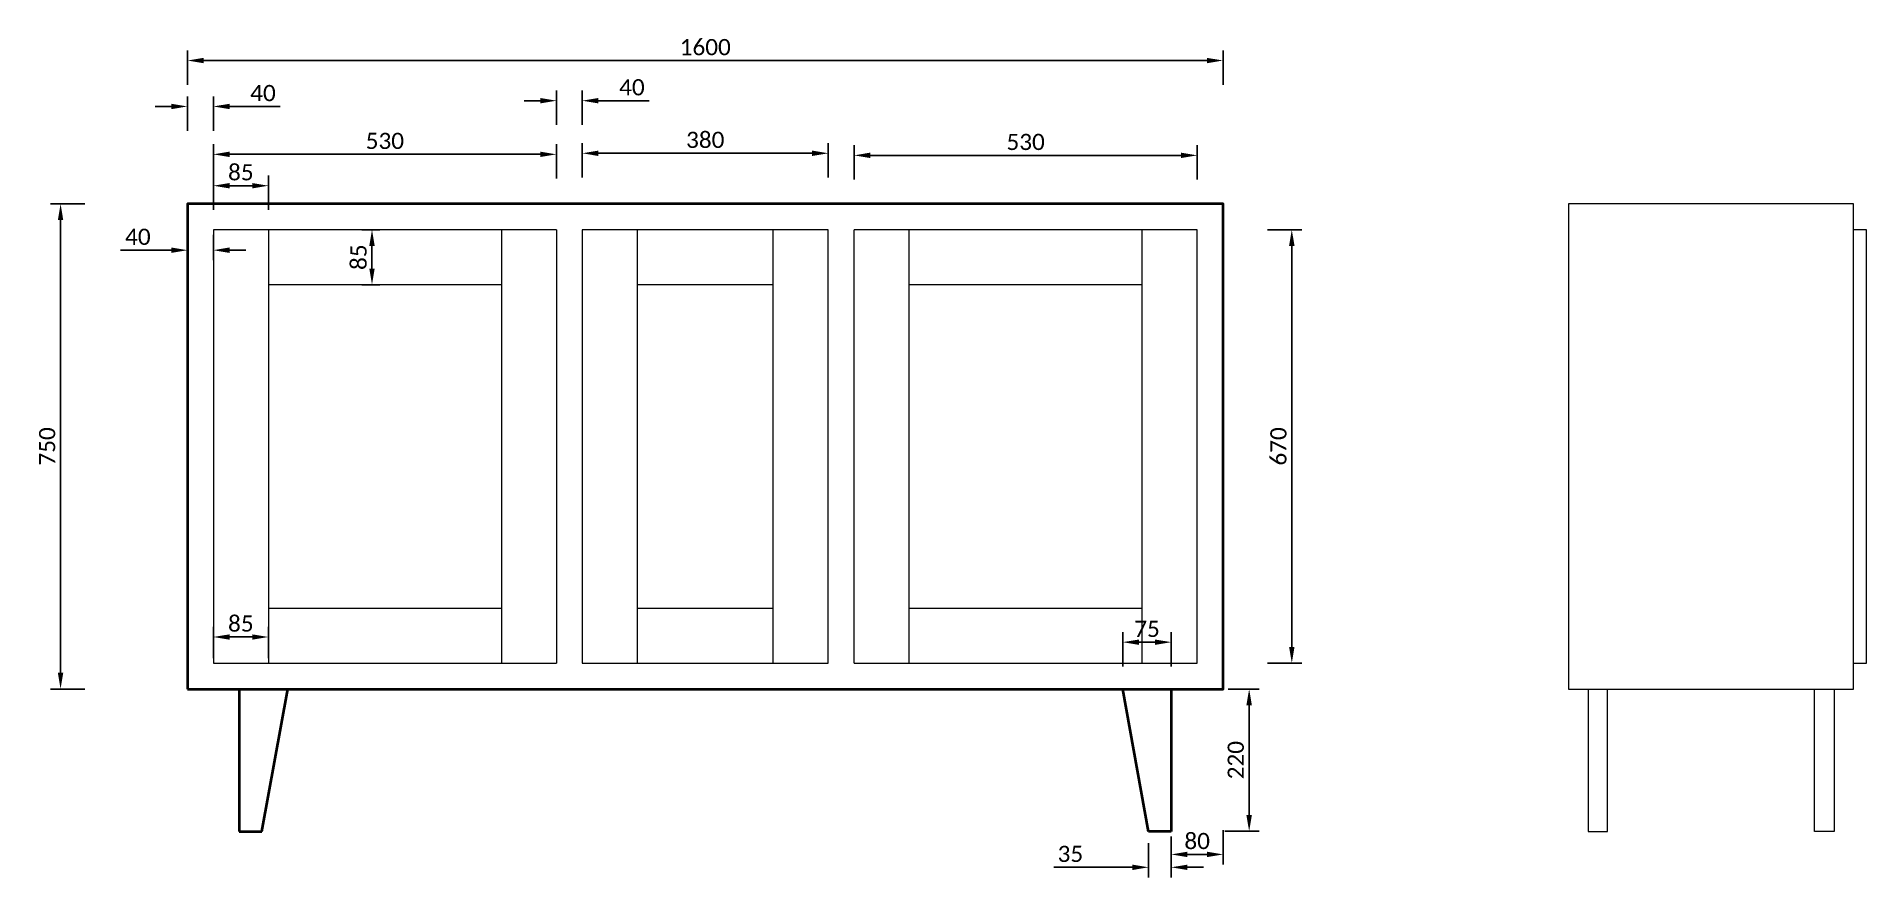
# Model space of a CAD drawing. Header units: millimetres. Extents: x 2283 to 5110, y 952 to 2252.
import ezdxf

# ---------------------------------------------------------------- set-up
doc = ezdxf.new("R2010")
doc.units = ezdxf.units.MM
for name, color, linetype, lineweight in [('Cotation', 150, 'Continuous', 13), ('Fort', 7, 'Continuous', 20), ('Fort plus', 7, 'Continuous', 40)]:
    doc.layers.add(name, color=color, linetype=linetype, lineweight=lineweight)
doc.styles.add('Texte cotes', font='calibri.ttf')
doc.dimstyles.new('Cotation menuiserie 1', dxfattribs={"dimscale": 0, "dimtxt": 2, "dimasz": 2, "dimexe": 1.25, "dimexo": 0.625, "dimtad": 1, "dimtxsty": 'Texte cotes', "dimcen": 2.5, "dimadec": 0, "dimazin": 0, "dimtfac": 1, "dimtofl": 0, "dimtmove": 0, "dimatfit": 3, "dimfxl": 3, "dimfxlon": 1, "dimarcsym": 0})

# ---------------------------------------------------------------- blocks, each defined once
blk = doc.blocks.new('*D19')
at = {"layer": 'Cotation', "color": 0, "lineweight": -2, "transparency": 16777216}
for p, q in [((2357.7, 1993.7), (2304.5, 1993.7)), ((2320.2, 1268.7), (2320.2, 1968.7)), ((2357.7, 1243.7), (2304.5, 1243.7))]:
    blk.add_line(p, q, dxfattribs=at)
at = {"layer": 'Cotation', "color": 0, "transparency": 16777216}
for points in [[(2316, 1968.7), (2324.3, 1968.7), (2320.2, 1993.7)], [(2316, 1268.7), (2324.3, 1268.7), (2320.2, 1243.7)]]:
    blk.add_solid(points, dxfattribs=at)
at = {"layer": 'Defpoints', "color": 0, "transparency": 16777216}
for p in [(2320.2, 1993.7), (2516.2, 1993.7), (2516.2, 1243.7)]:
    blk.add_point(p, dxfattribs=at)
at = {"layer": 'Cotation', "color": 0, "transparency": 16777216, "insert": (2299.5, 1618.7), "char_height": 25, "attachment_point": 5, "rotation": 90, "style": 'Texte cotes'}
blk.add_mtext('750', dxfattribs=at)
blk = doc.blocks.new('*D20')
at = {"layer": 'Cotation', "color": 0, "lineweight": -2, "transparency": 16777216}
for p, q in [((2516.2, 2177.7), (2516.2, 2230.8)), ((2541.2, 2215.2), (4091.2, 2215.2)), ((4116.2, 2177.7), (4116.2, 2230.8))]:
    blk.add_line(p, q, dxfattribs=at)
at = {"layer": 'Cotation', "color": 0, "transparency": 16777216}
for points in [[(2541.2, 2219.3), (2541.2, 2211), (2516.2, 2215.2)], [(4091.2, 2219.3), (4091.2, 2211), (4116.2, 2215.2)]]:
    blk.add_solid(points, dxfattribs=at)
at = {"layer": 'Defpoints', "color": 0, "transparency": 16777216}
for p in [(4116.2, 2215.2), (2516.2, 1993.7), (4116.2, 1993.7)]:
    blk.add_point(p, dxfattribs=at)
at = {"layer": 'Cotation', "color": 0, "transparency": 16777216, "insert": (3316.2, 2235.8), "char_height": 25, "attachment_point": 5, "style": 'Texte cotes'}
blk.add_mtext('1600', dxfattribs=at)
blk = doc.blocks.new('*D21')
at = {"layer": 'Cotation', "color": 0, "lineweight": -2, "transparency": 16777216}
for p, q in [((2516.2, 2106.7), (2516.2, 2159.8)), ((2556.2, 2106.7), (2556.2, 2159.8)), ((2491.2, 2144.2), (2466.2, 2144.2)), ((2581.2, 2144.2), (2659.5, 2144.2))]:
    blk.add_line(p, q, dxfattribs=at)
at = {"layer": 'Cotation', "color": 0, "transparency": 16777216}
for points in [[(2491.2, 2148.3), (2491.2, 2140), (2516.2, 2144.2)], [(2581.2, 2148.3), (2581.2, 2140), (2556.2, 2144.2)]]:
    blk.add_solid(points, dxfattribs=at)
at = {"layer": 'Defpoints', "color": 0, "transparency": 16777216}
for p in [(2556.2, 2144.2), (2516.2, 1993.7), (2556.2, 1953.7)]:
    blk.add_point(p, dxfattribs=at)
at = {"layer": 'Cotation', "color": 0, "transparency": 16777216, "insert": (2632.9, 2164.8), "char_height": 25, "attachment_point": 5, "style": 'Texte cotes'}
blk.add_mtext('40', dxfattribs=at)
blk = doc.blocks.new('*D22')
at = {"layer": 'Cotation', "color": 0, "lineweight": -2, "transparency": 16777216}
for p, q in [((2556.2, 2032.7), (2556.2, 2085.8)), ((2581.2, 2070.2), (3061.2, 2070.2)), ((3086.2, 2032.7), (3086.2, 2085.8))]:
    blk.add_line(p, q, dxfattribs=at)
at = {"layer": 'Cotation', "color": 0, "transparency": 16777216}
for points in [[(2581.2, 2074.3), (2581.2, 2066), (2556.2, 2070.2)], [(3061.2, 2074.3), (3061.2, 2066), (3086.2, 2070.2)]]:
    blk.add_solid(points, dxfattribs=at)
at = {"layer": 'Defpoints', "color": 0, "transparency": 16777216}
for p in [(3086.2, 2070.2), (2556.2, 1953.7), (3086.2, 1953.7)]:
    blk.add_point(p, dxfattribs=at)
at = {"layer": 'Cotation', "color": 0, "transparency": 16777216, "insert": (2821.2, 2090.8), "char_height": 25, "attachment_point": 5, "style": 'Texte cotes'}
blk.add_mtext('530', dxfattribs=at)
blk = doc.blocks.new('*D23')
at = {"layer": 'Cotation', "color": 0, "lineweight": -2, "transparency": 16777216}
for p, q in [((3061.2, 2153.1), (3036.2, 2153.1)), ((3086.2, 2115.6), (3086.2, 2168.7)), ((3126.2, 2115.6), (3126.2, 2168.7)), ((3151.2, 2153.1), (3229.5, 2153.1))]:
    blk.add_line(p, q, dxfattribs=at)
at = {"layer": 'Cotation', "color": 0, "transparency": 16777216}
for points in [[(3061.2, 2157.3), (3061.2, 2148.9), (3086.2, 2153.1)], [(3151.2, 2157.3), (3151.2, 2148.9), (3126.2, 2153.1)]]:
    blk.add_solid(points, dxfattribs=at)
at = {"layer": 'Defpoints', "color": 0, "transparency": 16777216}
for p in [(3126.2, 2153.1), (3086.2, 1953.7), (3126.2, 1953.7)]:
    blk.add_point(p, dxfattribs=at)
at = {"layer": 'Cotation', "color": 0, "transparency": 16777216, "insert": (3202.9, 2173.7), "char_height": 25, "attachment_point": 5, "style": 'Texte cotes'}
blk.add_mtext('40', dxfattribs=at)
blk = doc.blocks.new('*D24')
at = {"layer": 'Cotation', "color": 0, "lineweight": -2, "transparency": 16777216}
for p, q in [((3126.2, 2034.3), (3126.2, 2087.4)), ((3151.2, 2071.8), (3481.2, 2071.8)), ((3506.2, 2034.3), (3506.2, 2087.4))]:
    blk.add_line(p, q, dxfattribs=at)
at = {"layer": 'Cotation', "color": 0, "transparency": 16777216}
for points in [[(3151.2, 2076), (3151.2, 2067.6), (3126.2, 2071.8)], [(3481.2, 2076), (3481.2, 2067.6), (3506.2, 2071.8)]]:
    blk.add_solid(points, dxfattribs=at)
at = {"layer": 'Defpoints', "color": 0, "transparency": 16777216}
for p in [(3506.2, 2071.8), (3126.2, 1953.7), (3506.2, 1953.7)]:
    blk.add_point(p, dxfattribs=at)
at = {"layer": 'Cotation', "color": 0, "transparency": 16777216, "insert": (3316.2, 2092.4), "char_height": 25, "attachment_point": 5, "style": 'Texte cotes'}
blk.add_mtext('380', dxfattribs=at)
blk = doc.blocks.new('*D25')
at = {"layer": 'Cotation', "color": 0, "lineweight": -2, "transparency": 16777216}
for p, q in [((3546.2, 2031.1), (3546.2, 2084.2)), ((3571.2, 2068.6), (4051.2, 2068.6)), ((4076.2, 2031.1), (4076.2, 2084.2))]:
    blk.add_line(p, q, dxfattribs=at)
at = {"layer": 'Cotation', "color": 0, "transparency": 16777216}
for points in [[(3571.2, 2072.8), (3571.2, 2064.4), (3546.2, 2068.6)], [(4051.2, 2072.8), (4051.2, 2064.4), (4076.2, 2068.6)]]:
    blk.add_solid(points, dxfattribs=at)
at = {"layer": 'Defpoints', "color": 0, "transparency": 16777216}
for p in [(4076.2, 2068.6), (3546.2, 1953.7), (4076.2, 1953.7)]:
    blk.add_point(p, dxfattribs=at)
at = {"layer": 'Cotation', "color": 0, "transparency": 16777216, "insert": (3811.2, 2089.2), "char_height": 25, "attachment_point": 5, "style": 'Texte cotes'}
blk.add_mtext('530', dxfattribs=at)
blk = doc.blocks.new('*D26')
at = {"layer": 'Cotation', "color": 0, "lineweight": -2, "transparency": 16777216}
for p, q in [((4184.9, 1953.7), (4238, 1953.7)), ((4222.4, 1308.7), (4222.4, 1928.7)), ((4184.9, 1283.7), (4238, 1283.7))]:
    blk.add_line(p, q, dxfattribs=at)
at = {"layer": 'Cotation', "color": 0, "transparency": 16777216}
for points in [[(4218.2, 1928.7), (4226.6, 1928.7), (4222.4, 1953.7)], [(4218.2, 1308.7), (4226.6, 1308.7), (4222.4, 1283.7)]]:
    blk.add_solid(points, dxfattribs=at)
at = {"layer": 'Defpoints', "color": 0, "transparency": 16777216}
for p in [(4076.2, 1953.7), (4222.4, 1953.7), (4076.2, 1283.7)]:
    blk.add_point(p, dxfattribs=at)
at = {"layer": 'Cotation', "color": 0, "transparency": 16777216, "insert": (4201.8, 1618.7), "char_height": 25, "attachment_point": 5, "rotation": 90, "style": 'Texte cotes'}
blk.add_mtext('670', dxfattribs=at)
blk = doc.blocks.new('*D27')
at = {"layer": 'Cotation', "color": 0, "lineweight": -2, "transparency": 16777216}
for p, q in [((2556.2, 1984.2), (2556.2, 2037.3)), ((2641.2, 1984.2), (2641.2, 2037.3)), ((2581.2, 2021.7), (2616.2, 2021.7))]:
    blk.add_line(p, q, dxfattribs=at)
at = {"layer": 'Cotation', "color": 0, "transparency": 16777216}
for points in [[(2581.2, 2025.8), (2581.2, 2017.5), (2556.2, 2021.7)], [(2616.2, 2025.8), (2616.2, 2017.5), (2641.2, 2021.7)]]:
    blk.add_solid(points, dxfattribs=at)
at = {"layer": 'Defpoints', "color": 0, "transparency": 16777216}
for p in [(2641.2, 2021.7), (2556.2, 1953.7), (2641.2, 1953.7)]:
    blk.add_point(p, dxfattribs=at)
at = {"layer": 'Cotation', "color": 0, "transparency": 16777216, "insert": (2598.7, 2042.3), "char_height": 25, "attachment_point": 5, "style": 'Texte cotes'}
blk.add_mtext('85', dxfattribs=at)
blk = doc.blocks.new('*D28')
at = {"layer": 'Cotation', "color": 0, "lineweight": -2, "transparency": 16777216}
for p, q in [((2813.4, 1953.7), (2785.7, 1953.7)), ((2801.3, 1893.7), (2801.3, 1928.7)), ((2813.4, 1868.7), (2785.7, 1868.7))]:
    blk.add_line(p, q, dxfattribs=at)
at = {"layer": 'Cotation', "color": 0, "transparency": 16777216}
for points in [[(2797.2, 1928.7), (2805.5, 1928.7), (2801.3, 1953.7)], [(2797.2, 1893.7), (2805.5, 1893.7), (2801.3, 1868.7)]]:
    blk.add_solid(points, dxfattribs=at)
at = {"layer": 'Defpoints', "color": 0, "transparency": 16777216}
for p in [(2801.3, 1953.7), (2821.2, 1953.7), (2821.2, 1868.7)]:
    blk.add_point(p, dxfattribs=at)
at = {"layer": 'Cotation', "color": 0, "transparency": 16777216, "insert": (2780.7, 1911.2), "char_height": 25, "attachment_point": 5, "rotation": 90, "style": 'Texte cotes'}
blk.add_mtext('85', dxfattribs=at)
blk = doc.blocks.new('*D31')
at = {"layer": 'Cotation', "color": 0, "lineweight": -2, "transparency": 16777216}
for p, q in [((2516.2, 1945.9), (2516.2, 1906.4)), ((2556.2, 1945.9), (2556.2, 1906.4)), ((2491.2, 1922), (2413, 1922)), ((2581.2, 1922), (2606.2, 1922))]:
    blk.add_line(p, q, dxfattribs=at)
at = {"layer": 'Cotation', "color": 0, "transparency": 16777216}
for points in [[(2491.2, 1926.2), (2491.2, 1917.8), (2516.2, 1922)], [(2581.2, 1926.2), (2581.2, 1917.8), (2556.2, 1922)]]:
    blk.add_solid(points, dxfattribs=at)
at = {"layer": 'Defpoints', "color": 0, "transparency": 16777216}
for p in [(2516.2, 1953.7), (2556.2, 1953.7), (2516.2, 1922)]:
    blk.add_point(p, dxfattribs=at)
at = {"layer": 'Cotation', "color": 0, "transparency": 16777216, "insert": (2439.6, 1942.6), "char_height": 25, "attachment_point": 5, "style": 'Texte cotes'}
blk.add_mtext('40', dxfattribs=at)
blk = doc.blocks.new('*D32')
at = {"layer": 'Cotation', "color": 0, "lineweight": -2, "transparency": 16777216}
for p, q in [((2556.2, 1291.5), (2556.2, 1339.7)), ((2641.2, 1291.5), (2641.2, 1339.7)), ((2616.2, 1324.1), (2581.2, 1324.1))]:
    blk.add_line(p, q, dxfattribs=at)
at = {"layer": 'Cotation', "color": 0, "transparency": 16777216}
for points in [[(2581.2, 1328.2), (2581.2, 1319.9), (2556.2, 1324.1)], [(2616.2, 1328.2), (2616.2, 1319.9), (2641.2, 1324.1)]]:
    blk.add_solid(points, dxfattribs=at)
at = {"layer": 'Defpoints', "color": 0, "transparency": 16777216}
for p in [(2556.2, 1324.1), (2556.2, 1283.7), (2641.2, 1283.7)]:
    blk.add_point(p, dxfattribs=at)
at = {"layer": 'Cotation', "color": 0, "transparency": 16777216, "insert": (2598.7, 1344.7), "char_height": 25, "attachment_point": 5, "style": 'Texte cotes'}
blk.add_mtext('85', dxfattribs=at)
blk = doc.blocks.new('*D33')
at = {"layer": 'Cotation', "color": 0, "lineweight": -2, "transparency": 16777216}
for p, q in [((4001.2, 1005.6), (4001.2, 952.5)), ((4036.2, 1005.6), (4036.2, 952.5)), ((3976.2, 968.1), (3854.7, 968.1)), ((4061.2, 968.1), (4086.2, 968.1))]:
    blk.add_line(p, q, dxfattribs=at)
at = {"layer": 'Cotation', "color": 0, "transparency": 16777216}
for points in [[(3976.2, 972.2), (3976.2, 963.9), (4001.2, 968.1)], [(4061.2, 972.2), (4061.2, 963.9), (4036.2, 968.1)]]:
    blk.add_solid(points, dxfattribs=at)
at = {"layer": 'Defpoints', "color": 0, "transparency": 16777216}
for p in [(4001.2, 1023.7), (4036.2, 1023.7), (4036.2, 968.1)]:
    blk.add_point(p, dxfattribs=at)
at = {"layer": 'Cotation', "color": 0, "transparency": 16777216, "insert": (3880.3, 988.7), "char_height": 25, "attachment_point": 5, "style": 'Texte cotes'}
blk.add_mtext('35', dxfattribs=at)
blk = doc.blocks.new('*D34')
at = {"layer": 'Cotation', "color": 0, "lineweight": -2, "transparency": 16777216}
for p, q in [((4124, 1243.7), (4172.1, 1243.7)), ((4156.5, 1218.7), (4156.5, 1048.7)), ((4119, 1023.7), (4172.1, 1023.7))]:
    blk.add_line(p, q, dxfattribs=at)
at = {"layer": 'Cotation', "color": 0, "transparency": 16777216}
for points in [[(4152.3, 1218.7), (4160.7, 1218.7), (4156.5, 1243.7)], [(4152.3, 1048.7), (4160.7, 1048.7), (4156.5, 1023.7)]]:
    blk.add_solid(points, dxfattribs=at)
at = {"layer": 'Defpoints', "color": 0, "transparency": 16777216}
for p in [(4116.2, 1243.7), (4036.2, 1023.7), (4156.5, 1023.7)]:
    blk.add_point(p, dxfattribs=at)
at = {"layer": 'Cotation', "color": 0, "transparency": 16777216, "insert": (4135.9, 1133.7), "char_height": 25, "attachment_point": 5, "rotation": 90, "style": 'Texte cotes'}
blk.add_mtext('220', dxfattribs=at)
blk = doc.blocks.new('*D35')
at = {"layer": 'Cotation', "color": 0, "lineweight": -2, "transparency": 16777216}
for p, q in [((4116.2, 1025.5), (4116.2, 972.4)), ((4036.2, 1015.9), (4036.2, 972.4)), ((4061.2, 988), (4091.2, 988))]:
    blk.add_line(p, q, dxfattribs=at)
at = {"layer": 'Cotation', "color": 0, "transparency": 16777216}
for points in [[(4061.2, 992.2), (4061.2, 983.8), (4036.2, 988)], [(4091.2, 992.2), (4091.2, 983.8), (4116.2, 988)]]:
    blk.add_solid(points, dxfattribs=at)
at = {"layer": 'Defpoints', "color": 0, "transparency": 16777216}
for p in [(4116.2, 1243.7), (4036.2, 1023.7), (4116.2, 988)]:
    blk.add_point(p, dxfattribs=at)
at = {"layer": 'Cotation', "color": 0, "transparency": 16777216, "insert": (4076.2, 1008.6), "char_height": 25, "attachment_point": 5, "style": 'Texte cotes'}
blk.add_mtext('80', dxfattribs=at)
blk = doc.blocks.new('*D36')
at = {"layer": 'Cotation', "color": 0, "lineweight": -2, "transparency": 16777216}
for p, q in [((3961.2, 1278.6), (3961.2, 1331.7)), ((4036.2, 1278.6), (4036.2, 1331.7)), ((3986.2, 1316.1), (4011.2, 1316.1))]:
    blk.add_line(p, q, dxfattribs=at)
at = {"layer": 'Cotation', "color": 0, "transparency": 16777216}
for points in [[(3986.2, 1320.2), (3986.2, 1311.9), (3961.2, 1316.1)], [(4011.2, 1320.2), (4011.2, 1311.9), (4036.2, 1316.1)]]:
    blk.add_solid(points, dxfattribs=at)
at = {"layer": 'Defpoints', "color": 0, "transparency": 16777216}
for p in [(4036.2, 1316.1), (3961.2, 1243.7), (4036.2, 1243.7)]:
    blk.add_point(p, dxfattribs=at)
at = {"layer": 'Cotation', "color": 0, "transparency": 16777216, "insert": (3998.7, 1336.5), "char_height": 25, "attachment_point": 5, "style": 'Texte cotes'}
blk.add_mtext('75', dxfattribs=at)

msp = doc.modelspace()

# ---------------------------------------------------------------- linework, layer by layer
at = {"layer": 'Fort'}
for p, q in [((3086.221, 1953.663), (2556.221, 1953.663)), ((2556.221, 1953.663), (2556.221, 1283.663)), ((2641.221, 1953.663), (2641.221, 1283.663)), ((3001.221, 1953.663), (3001.221, 1283.663)), ((3086.221, 1953.663), (3086.221, 1283.663)), ((3506.221, 1953.663), (3126.221, 1953.663)), ((3126.221, 1953.663), (3126.221, 1283.663)), ((3211.221, 1953.663), (3211.221, 1283.663)), ((3421.221, 1283.663), (3421.221, 1953.663)), ((3506.221, 1283.663), (3506.221, 1953.663)), ((3546.221, 1283.663), (3546.221, 1953.663)), ((4076.221, 1953.663), (3546.221, 1953.663)), ((3631.221, 1283.663), (3631.221, 1953.663)), ((3991.221, 1283.663), (3991.221, 1953.663)), ((4076.221, 1283.663), (4076.221, 1953.663)), ((5110.155, 1953.663), (5090.155, 1953.663)), ((5110.155, 1283.663), (5110.155, 1953.663)), ((3001.221, 1868.663), (2641.221, 1868.663)), ((3421.221, 1868.663), (3211.221, 1868.663)), ((3991.221, 1868.663), (3631.221, 1868.663)), ((2641.221, 1368.663), (3001.221, 1368.663)), ((3211.221, 1368.663), (3421.221, 1368.663)), ((3631.221, 1368.663), (3991.221, 1368.663)), ((2556.221, 1283.663), (3086.221, 1283.663)), ((3126.221, 1283.663), (3506.221, 1283.663)), ((3546.221, 1283.663), (4076.221, 1283.663)), ((5090.155, 1283.663), (5110.155, 1283.663)), ((4680.155, 1243.663), (4680.155, 1023.663)), ((4710.155, 1023.663), (4710.155, 1243.663)), ((5030.155, 1023.663), (5030.155, 1243.663)), ((5060.155, 1243.663), (5060.155, 1023.663)), ((4680.155, 1023.663), (4710.155, 1023.663)), ((5060.155, 1023.663), (5030.155, 1023.663))]:
    msp.add_line(p, q, dxfattribs=at)
msp.add_lwpolyline([(4650.155, 1243.663), (5090.155, 1243.663), (5090.155, 1993.663), (4650.155, 1993.663)], close=True, dxfattribs=at)
at = {"layer": 'Fort plus'}
for p, q in [((2596.221, 1243.663), (2596.221, 1023.663)), ((2631.221, 1023.663), (2671.221, 1243.663)), ((4001.221, 1023.663), (3961.221, 1243.663)), ((4036.221, 1243.663), (4036.221, 1023.663)), ((2596.221, 1023.663), (2631.221, 1023.663)), ((4036.221, 1023.663), (4001.221, 1023.663))]:
    msp.add_line(p, q, dxfattribs=at)
msp.add_lwpolyline([(2516.221, 1243.663), (4116.221, 1243.663), (4116.221, 1993.663), (2516.221, 1993.663)], close=True, dxfattribs=at)

# ---------------------------------------------------------------- dimensions: what is measured, and where the dimension line sits
at = {"layer": 'Cotation'}
for base, p1, p2, picture, middle in [((4116.221, 2215.173), (2516.221, 1993.663), (4116.221, 1993.663), '*D20', (3316.221, 2235.793)), ((2556.221, 2144.177), (2516.221, 1993.663), (2556.221, 1953.663), '*D21', (2632.851, 2164.798)), ((3126.221, 2153.117), (3086.221, 1953.663), (3126.221, 1953.663), '*D23', (3202.851, 2173.737)), ((3086.221, 2070.153), (2556.221, 1953.663), (3086.221, 1953.663), '*D22', (2821.221, 2090.773)), ((3506.221, 2071.802), (3126.221, 1953.663), (3506.221, 1953.663), '*D24', (3316.221, 2092.422)), ((4076.221, 2068.613), (3546.221, 1953.663), (4076.221, 1953.663), '*D25', (3811.221, 2089.233)), ((2641.221, 2021.652), (2556.221, 1953.663), (2641.221, 1953.663), '*D27', (2598.721, 2042.272)), ((2516.221, 1922.001), (2556.221, 1953.663), (2516.221, 1953.663), '*D31', (2439.591, 1942.621)), ((2556.221, 1324.062), (2641.221, 1283.663), (2556.221, 1283.663), '*D32', (2598.721, 1344.683)), ((4036.221, 1316.053), (3961.221, 1243.663), (4036.221, 1243.663), '*D36', (3998.721, 1336.548)), ((4116.221, 988.009), (4036.221, 1023.663), (4116.221, 1243.663), '*D35', (4076.221, 1008.629))]:
    dim = msp.add_linear_dim(base=base, p1=p1, p2=p2, dimstyle='Cotation menuiserie 1', override={"dimscale": 12.5}, dxfattribs=at)
    dim.commit()
    dim.dimension.update_dxf_attribs({"geometry": picture, "text_midpoint": middle})
for base, p1, p2, picture, middle in [((2320.162, 1993.663), (2516.221, 1243.663), (2516.221, 1993.663), '*D19', (2299.542, 1618.663)), ((2801.328, 1953.663), (2821.221, 1868.663), (2821.221, 1953.663), '*D28', (2780.707, 1911.163)), ((4222.39, 1953.663), (4076.221, 1283.663), (4076.221, 1953.663), '*D26', (4201.77, 1618.663)), ((4156.487, 1023.663), (4116.221, 1243.663), (4036.221, 1023.663), '*D34', (4135.867, 1133.663))]:
    dim = msp.add_linear_dim(base=base, p1=p1, p2=p2, angle=90, dimstyle='Cotation menuiserie 1', override={"dimscale": 12.5}, dxfattribs=at)
    dim.commit()
    dim.dimension.update_dxf_attribs({"geometry": picture, "text_midpoint": middle})
dim = msp.add_linear_dim(base=(4036.221, 968.076), p1=(4001.221, 1023.663), p2=(4036.221, 1023.663), dimstyle='Cotation menuiserie 1', override={"dimscale": 12.5}, dxfattribs=at)
dim.commit()
dim.dimension.update_dxf_attribs({"geometry": '*D33', "text_midpoint": (3880.337, 968.076), "dimtype": 160})

doc.saveas('drawing.dxf')
